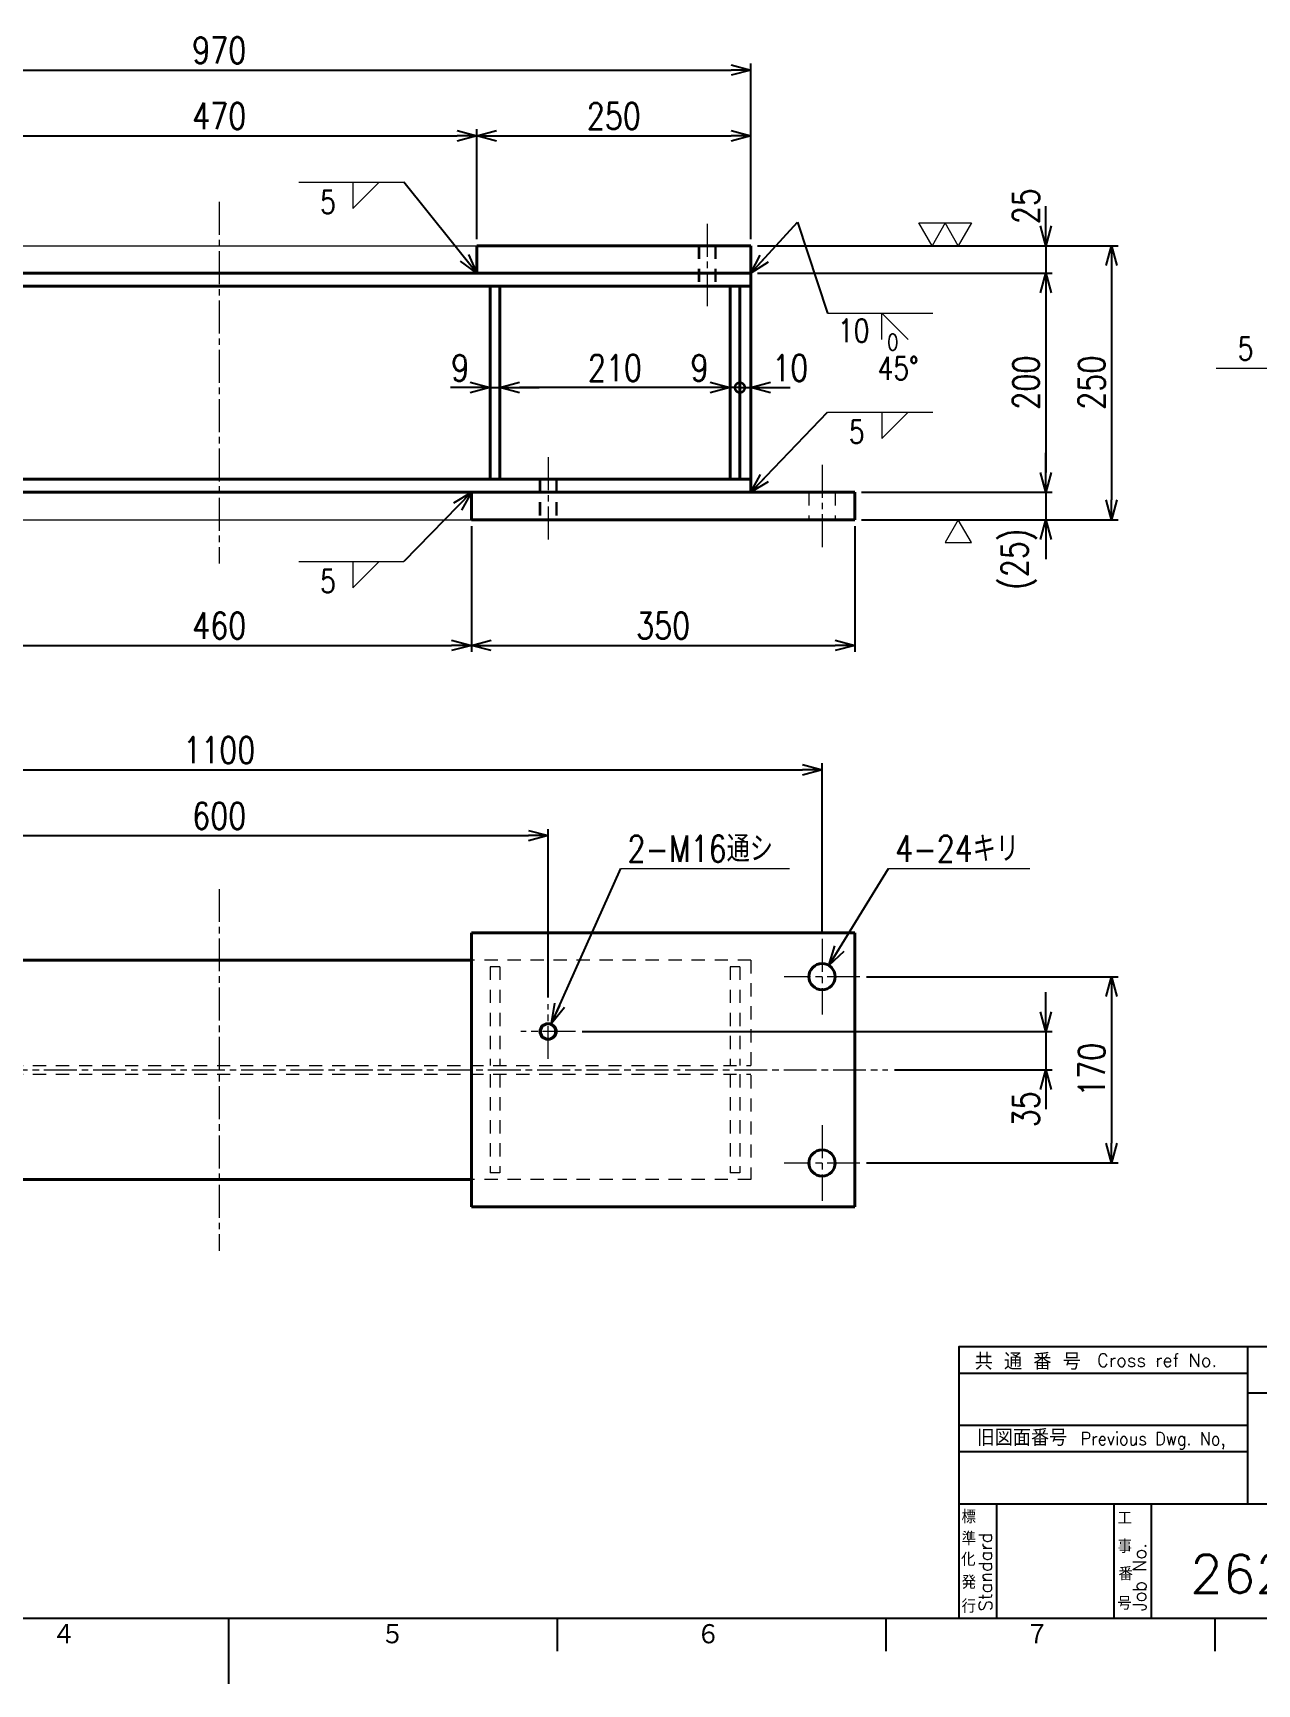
# Model space of a CAD drawing. Header units: millimetres. Extents: x 0 to 3564, y 0 to 2520.
# Drawn here: x 1081 to 2198, y 30 to 1536 of the extents above; entities that cross this region are included whole.
import ezdxf
from ezdxf.enums import TextEntityAlignment as Align

# ---------------------------------------------------------------- set-up
doc = ezdxf.new("R2010")
doc.units = ezdxf.units.MM
doc.header["$LTSCALE"] = 6
doc.linetypes.add('GEN7A', pattern=[7.5, 5, -0.75, 1, -0.75])
doc.linetypes.add('HIDDEN2', pattern=[3.5, 2, -1.5])
doc.layers.get('0').update_dxf_attribs({"lineweight": 20})
doc.layers.get('DEFPOINTS').update_dxf_attribs({"color": 253})
for name, color, linetype, lineweight in [('2', 5, 'Continuous', 40), ('3A', 6, 'HIDDEN2', 20), ('4', 3, 'Continuous', 13), ('5', 3, 'Continuous', 13), ('6', 7, 'Continuous', 50), ('7A', 4, 'GEN7A', 13), ('8', 1, 'Continuous', 13)]:
    doc.layers.add(name, color=color, linetype=linetype, lineweight=lineweight)
doc.layers.add('RAHM2', color=1, linetype='Continuous')
doc.styles.add('DIMENSION', font='romans.shx', dxfattribs={"width": 0.8, "bigfont": 'extfont2.shx'})
doc.styles.get("Standard").update_dxf_attribs({"font": 'romans.shx', "width": 0.8, "bigfont": 'extfont2.shx'})
doc.dimstyles.new('GEN-ISO$0', dxfattribs={"dimscale": 6, "dimtxt": 4, "dimasz": 3, "dimexe": 1, "dimexo": 1, "dimgap": 1, "dimtad": 3, "dimrnd": 0.01, "dimdsep": 46, "dimtxsty": 'Standard', "dimblk": 'OPEN30', "dimcen": 0, "dimclrt": 7, "dimazin": 2, "dimtp": 0.1, "dimtm": 0.1, "dimtfac": 0.6, "dimtmove": 2, "dimatfit": 3, "dimldrblk": 'OPEN30', "dimfxl": 1, "dimarcsym": 0})
doc.dimstyles.new('GEN-ISO$7', dxfattribs={"dimscale": 6, "dimtxt": 4, "dimasz": 3, "dimexe": 1, "dimexo": 1, "dimgap": 1, "dimtad": 3, "dimrnd": 0.01, "dimdsep": 46, "dimtxsty": 'Standard', "dimblk": 'OPEN30', "dimcen": 0, "dimclrt": 7, "dimazin": 2, "dimtp": 0.1, "dimtm": 0.1, "dimtfac": 0.6, "dimtmove": 2, "dimatfit": 3, "dimldrblk": 'OPEN30', "dimfxl": 1, "dimarcsym": 0})

# ---------------------------------------------------------------- blocks, each defined once
blk = doc.blocks.new('1A2ブヒン')
at = {"layer": 'RAHM2', "color": 7, "linetype": 'Continuous'}
for p, q in [((364.93, 56.26), (364.93, 32.42)), ((321.05, 52.26), (364.93, 52.26)), ((364.93, 49.26), (579, 49.26)), ((321.05, 44.34), (364.93, 44.34)), ((321.05, 40.34), (364.93, 40.34)), ((321.05, 32.42), (579, 32.42)), ((326.77, 32.42), (326.77, 15)), ((344.59, 32.42), (344.59, 15)), ((350.3, 32.42), (350.3, 15))]:
    blk.add_line(p, q, dxfattribs=at)
at = {"layer": 'RAHM2', "color": 5, "linetype": 'Continuous'}
for p, q in [((25, 15), (579, 15)), ((210, 5), (210, 15)), ((260, 10), (260, 15)), ((310, 10), (310, 15)), ((360, 10), (360, 15))]:
    blk.add_line(p, q, dxfattribs=at)
blk.add_lwpolyline([(579, 56.26), (321.05, 56.26), (321.05, 15)], dxfattribs=at)
at = {"layer": 'RAHM2', "color": 7, "linetype": 'Continuous'}
for s, height, p in [('共 通 番 号', 2.5, (323.44, 52.79)), ('Cross ref No.', 2, (342.05, 53.23)), ('旧図面番号', 2.5, (323.76, 41.21)), ('標', 2, (321.44, 29.43)), ('工', 2, (345.15, 29.24)), ('準', 2, (321.47, 26.11)), ('化', 2, (321.37, 22.95)), ('事', 2, (345.17, 24.92)), ('番', 2, (345.31, 20.76)), ('発', 2, (321.46, 19.47)), ('行', 2, (321.46, 15.82)), ('号', 2, (345.11, 16.28))]:
    blk.add_text(s, height=height, dxfattribs=at).set_placement(p)
at = {"layer": 'RAHM2', "color": 7, "linetype": 'Continuous', "width": 0.9}
blk.add_text('Previous Dwg. No,', height=2, dxfattribs=at).set_placement((339.53, 41.31))
at = {"layer": 'RAHM2', "color": 7, "linetype": 'Continuous'}
for s, p in [('Standard', (326.07, 16.05)), ('Job No.', (349.5, 16.05))]:
    blk.add_text(s, height=2, rotation=90, dxfattribs=at).set_placement(p)
at = {"layer": 'RAHM2', "color": 5, "linetype": 'Continuous'}
for s, p in [('４', (183.1, 10.87)), ('５', (233.1, 10.87)), ('６', (281.11, 10.87)), ('７', (331.11, 10.87))]:
    blk.add_text(s, height=3.31, dxfattribs=at).set_placement(p)
at = {"layer": 'RAHM2', "color": 5, "linetype": 'Continuous', "width": 0.7}
for tag, p in [('HEADER3', (35, 392.01)), ('HEADER4', (54.75, 392)), ('HEADER15', (74.49, 392)), ('HEADER16', (94.43, 392))]:
    blk.add_attdef(tag, text='', height=6, dxfattribs=at).set_placement(p, align=Align.MIDDLE)
at = {"layer": 'RAHM2', "color": 7, "linetype": 'Continuous'}
blk.add_attdef('HEADER5', text='', height=2.5, dxfattribs=at).set_placement((63.69, 385.1), align=Align.BOTTOM_RIGHT)
for tag, height, width, p in [('HEADER25', 3.2, 0.63, (525.91, 86.65)), ('HEADER23', 3.33, 0.8, (550.4, 86.46)), ('HEADER24', 3.5, 0.8, (571.57, 86.49)), ('HEADER22', 3.2, 0.63, (525.91, 79.65)), ('HEADER20', 3.33, 0.8, (550.4, 79.46)), ('HEADER21', 3.5, 0.8, (571.57, 79.49)), ('HEADER19', 3.2, 0.63, (525.91, 72.65)), ('HEADER17', 3.33, 0.8, (550.4, 72.46)), ('HEADER18', 3.5, 0.8, (571.57, 72.49)), ('HEADER11', 3.2, 0.63, (525.91, 65.65)), ('HEADER9', 3.33, 0.8, (550.4, 65.46)), ('HEADER10', 3.5, 0.8, (571.57, 65.49)), ('HEADER7', 3.31, 0.8, (343.63, 48.21)), ('HEADER1', 5, 0.9, (528.12, 45.15)), ('GEN-TITLE-SCA', 4, 0.85, (430.79, 40.85)), ('HEADER14', 3.31, 0.8, (343.63, 36.29)), ('HEADER2', 6, 0.9, (527.89, 36.68))]:
    blk.add_attdef(tag, text='', height=height, dxfattribs=dict(at, width=width)).set_placement(p, align=Align.MIDDLE)
for tag, p in [('HEADER27', (401.45, 41.09)), ('HEADER26', (416.07, 41.09))]:
    blk.add_attdef(tag, text='', height=4, dxfattribs=at).set_placement(p, align=Align.MIDDLE)
at = {"layer": 'RAHM2', "color": 7, "linetype": 'Continuous', "width": 0.7}
blk.add_attdef('GEN-TITLE-DAT', text='', height=3.5, dxfattribs=at).set_placement((452.8, 39.1), align=Align.CENTER)
at = {"layer": 'RAHM2', "color": 5, "linetype": 'Continuous', "style": 'DIMENSION', "width": 1.2}
for tag, p in [('HEADER13', (382.56, 16.75)), ('HEADER12', (416.26, 16.72)), ('GEN-TITLE-DWG', (485.79, 16.74))]:
    blk.add_attdef(tag, text='', height=7.02, dxfattribs=at).set_placement(p, align=Align.BOTTOM_LEFT)
at = {"layer": 'RAHM2', "color": 5, "linetype": 'Continuous', "style": 'DIMENSION'}
blk.add_attdef('HEADER8', text='', height=7.02, dxfattribs=at).set_placement((577.6, 16.71), align=Align.BOTTOM_RIGHT)
at = {"layer": 'RAHM2', "color": 5, "linetype": 'Continuous'}
blk.add_attdef('HEADER6', text='', height=5.8, dxfattribs=at).set_placement((376.09, 17.1), align=Align.BOTTOM_RIGHT)
blk = doc.blocks.new('_Open30')
at = {"color": 0, "linetype": 'ByBlock', "lineweight": -2}
for p, q in [((-1, 0.268), (0, 0)), ((0, 0), (-1, -0.268)), ((0, 0), (-1, 0))]:
    blk.add_line(p, q, dxfattribs=at)
blk = doc.blocks.new('*D38')
at = {"layer": '5', "color": 0, "lineweight": -2, "transparency": 16777216}
for p, q in [((1742.4, 1342.4), (2071.5, 1342.4)), ((2065.5, 1324.4), (2065.5, 1110.4)), ((1837.4, 1092.4), (2071.5, 1092.4))]:
    blk.add_line(p, q, dxfattribs=at)
at = {"layer": 'DEFPOINTS', "color": 0, "transparency": 16777216}
for p in [(1736.4, 1342.4), (1831.4, 1092.4), (2065.5, 1092.4)]:
    blk.add_point(p, dxfattribs=at)
at = {"layer": '5', "color": 0, "lineweight": -2, "transparency": 16777216, "xscale": 18, "yscale": 18, "zscale": 18}
for p, rotation in [((2065.5, 1342.4), 90), ((2065.5, 1092.4), 270)]:
    blk.add_blockref('_Open30', p, dxfattribs=dict(at, rotation=rotation))
at = {"layer": '5', "color": 7, "transparency": 16777216, "insert": (2047.5, 1217.4), "char_height": 24, "attachment_point": 5, "rotation": 90}
blk.add_mtext('250', dxfattribs=at)
blk = doc.blocks.new('*D39')
at = {"layer": '5', "color": 0, "lineweight": -2, "transparency": 16777216}
for p, q in [((1742.4, 1317.4), (2011.5, 1317.4)), ((2005.5, 1299.4), (2005.5, 1135.4)), ((1837.4, 1117.4), (2011.5, 1117.4))]:
    blk.add_line(p, q, dxfattribs=at)
at = {"layer": 'DEFPOINTS', "color": 0, "transparency": 16777216}
for p in [(1736.4, 1317.4), (1831.4, 1117.4), (2005.5, 1117.4)]:
    blk.add_point(p, dxfattribs=at)
at = {"layer": '5', "color": 0, "lineweight": -2, "transparency": 16777216, "xscale": 18, "yscale": 18, "zscale": 18}
for p, rotation in [((2005.5, 1317.4), 90), ((2005.5, 1117.4), 270)]:
    blk.add_blockref('_Open30', p, dxfattribs=dict(at, rotation=rotation))
at = {"layer": '5', "color": 7, "transparency": 16777216, "insert": (1987.5, 1217.4), "char_height": 24, "attachment_point": 5, "rotation": 90}
blk.add_mtext('200', dxfattribs=at)
blk = doc.blocks.new('*D40')
at = {"layer": '5', "color": 0, "lineweight": -2, "transparency": 16777216}
for p, q in [((2005.5, 1360.4), (2005.5, 1378.4)), ((1742.4, 1342.4), (2011.5, 1342.4)), ((2005.5, 1342.4), (2005.5, 1317.4)), ((1742.4, 1317.4), (2011.5, 1317.4)), ((2005.5, 1299.4), (2005.5, 1281.4))]:
    blk.add_line(p, q, dxfattribs=at)
at = {"layer": 'DEFPOINTS', "color": 0, "transparency": 16777216}
for p in [(1736.4, 1342.4), (1736.4, 1317.4), (2005.5, 1317.4)]:
    blk.add_point(p, dxfattribs=at)
at = {"layer": '5', "color": 0, "lineweight": -2, "transparency": 16777216, "xscale": 18, "yscale": 18, "zscale": 18}
for p, rotation in [((2005.5, 1342.4), 270), ((2005.5, 1317.4), 90)]:
    blk.add_blockref('_Open30', p, dxfattribs=dict(at, rotation=rotation))
at = {"layer": '5', "color": 7, "transparency": 16777216, "insert": (1987.5, 1378.4), "char_height": 24, "attachment_point": 5, "rotation": 90}
blk.add_mtext('25', dxfattribs=at)
blk = doc.blocks.new('*D41')
at = {"layer": '5', "color": 0, "lineweight": -2, "transparency": 16777216}
for p, q in [((2005.5, 1135.4), (2005.5, 1153.4)), ((1837.4, 1117.4), (2011.5, 1117.4)), ((2005.5, 1117.4), (2005.5, 1092.4)), ((1837.4, 1092.4), (2011.5, 1092.4)), ((2005.5, 1074.4), (2005.5, 1056.4))]:
    blk.add_line(p, q, dxfattribs=at)
at = {"layer": 'DEFPOINTS', "color": 0, "transparency": 16777216}
for p in [(1831.4, 1117.4), (1831.4, 1092.4), (2005.5, 1092.4)]:
    blk.add_point(p, dxfattribs=at)
at = {"layer": '5', "color": 0, "lineweight": -2, "transparency": 16777216, "xscale": 18, "yscale": 18, "zscale": 18}
for p, rotation in [((2005.5, 1117.4), 270), ((2005.5, 1092.4), 90)]:
    blk.add_blockref('_Open30', p, dxfattribs=dict(at, rotation=rotation))
at = {"layer": '5', "color": 7, "transparency": 16777216, "insert": (1981.2, 1056.4), "char_height": 24, "attachment_point": 5, "rotation": 90}
blk.add_mtext('(25)', dxfattribs=at)
blk = doc.blocks.new('*D42')
at = {"layer": '5', "color": 0, "lineweight": -2, "transparency": 16777216}
for p, q in [((766.4, 1348.4), (766.4, 1508.7)), ((1736.4, 1348.4), (1736.4, 1508.7)), ((784.4, 1502.7), (1718.4, 1502.7))]:
    blk.add_line(p, q, dxfattribs=at)
at = {"layer": 'DEFPOINTS', "color": 0, "transparency": 16777216}
for p in [(1736.4, 1502.7), (766.4, 1342.4), (1736.4, 1342.4)]:
    blk.add_point(p, dxfattribs=at)
at = {"layer": '5', "color": 0, "lineweight": -2, "transparency": 16777216, "xscale": 18, "yscale": 18, "zscale": 18, "rotation": 180}
blk.add_blockref('_Open30', (766.4, 1502.7), dxfattribs=at)
at = {"layer": '5', "color": 0, "lineweight": -2, "transparency": 16777216, "xscale": 18, "yscale": 18, "zscale": 18}
blk.add_blockref('_Open30', (1736.4, 1502.7), dxfattribs=at)
at = {"layer": '5', "color": 7, "transparency": 16777216, "insert": (1251.4, 1520.7), "char_height": 24, "attachment_point": 5}
blk.add_mtext('970', dxfattribs=at)
blk = doc.blocks.new('*D18')
at = {"layer": '5', "color": 0, "lineweight": -2, "transparency": 16777216}
for p, q in [((701.4, 715.9), (701.4, 870.1)), ((719.4, 864.1), (1783.4, 864.1)), ((1801.4, 715.9), (1801.4, 870.1))]:
    blk.add_line(p, q, dxfattribs=at)
at = {"layer": 'DEFPOINTS', "color": 0, "transparency": 16777216}
for p in [(1801.4, 864.1), (701.4, 709.9), (1801.4, 709.9)]:
    blk.add_point(p, dxfattribs=at)
at = {"layer": '5', "color": 0, "lineweight": -2, "transparency": 16777216, "xscale": 18, "yscale": 18, "zscale": 18, "rotation": 180}
blk.add_blockref('_Open30', (701.4, 864.1), dxfattribs=at)
at = {"layer": '5', "color": 0, "lineweight": -2, "transparency": 16777216, "xscale": 18, "yscale": 18, "zscale": 18}
blk.add_blockref('_Open30', (1801.4, 864.1), dxfattribs=at)
at = {"layer": '5', "color": 7, "transparency": 16777216, "insert": (1251.4, 882.1), "char_height": 24, "attachment_point": 5}
blk.add_mtext('1100', dxfattribs=at)
blk = doc.blocks.new('*D19')
at = {"layer": '5', "color": 0, "lineweight": -2, "transparency": 16777216}
for p, q in [((1841.9, 675.4), (2071.5, 675.4)), ((2065.5, 657.4), (2065.5, 523.4)), ((1841.9, 505.4), (2071.5, 505.4))]:
    blk.add_line(p, q, dxfattribs=at)
at = {"layer": 'DEFPOINTS', "color": 0, "transparency": 16777216}
for p in [(1835.9, 675.4), (1835.9, 505.4), (2065.5, 505.4)]:
    blk.add_point(p, dxfattribs=at)
at = {"layer": '5', "color": 0, "lineweight": -2, "transparency": 16777216, "xscale": 18, "yscale": 18, "zscale": 18}
for p, rotation in [((2065.5, 675.4), 90), ((2065.5, 505.4), 270)]:
    blk.add_blockref('_Open30', p, dxfattribs=dict(at, rotation=rotation))
at = {"layer": '5', "color": 7, "transparency": 16777216, "insert": (2047.5, 590.4), "char_height": 24, "attachment_point": 5, "rotation": 90}
blk.add_mtext('170', dxfattribs=at)
blk = doc.blocks.new('*D20')
at = {"layer": '5', "color": 0, "lineweight": -2, "transparency": 16777216}
for p, q in [((951.4, 586.4), (951.4, 810.1)), ((969.4, 804.1), (1533.4, 804.1)), ((1551.4, 656.4), (1551.4, 810.1))]:
    blk.add_line(p, q, dxfattribs=at)
at = {"layer": 'DEFPOINTS', "color": 0, "transparency": 16777216}
for p in [(1551.4, 804.1), (1551.4, 650.4), (951.4, 580.4)]:
    blk.add_point(p, dxfattribs=at)
at = {"layer": '5', "color": 0, "lineweight": -2, "transparency": 16777216, "xscale": 18, "yscale": 18, "zscale": 18, "rotation": 180}
blk.add_blockref('_Open30', (951.4, 804.1), dxfattribs=at)
at = {"layer": '5', "color": 0, "lineweight": -2, "transparency": 16777216, "xscale": 18, "yscale": 18, "zscale": 18}
blk.add_blockref('_Open30', (1551.4, 804.1), dxfattribs=at)
at = {"layer": '5', "color": 7, "transparency": 16777216, "insert": (1251.4, 822.1), "char_height": 24, "attachment_point": 5}
blk.add_mtext('600', dxfattribs=at)
blk = doc.blocks.new('*D21')
at = {"layer": '5', "color": 0, "lineweight": -2, "transparency": 16777216}
for p, q in [((2005.5, 643.4), (2005.5, 661.4)), ((1582.4, 625.4), (2011.5, 625.4)), ((2005.5, 625.4), (2005.5, 590.4)), ((1867.4, 590.4), (2011.5, 590.4)), ((2005.5, 572.4), (2005.5, 554.4))]:
    blk.add_line(p, q, dxfattribs=at)
at = {"layer": 'DEFPOINTS', "color": 0, "transparency": 16777216}
for p in [(1576.4, 625.4), (1861.4, 590.4), (2005.5, 590.4)]:
    blk.add_point(p, dxfattribs=at)
at = {"layer": '5', "color": 0, "lineweight": -2, "transparency": 16777216, "xscale": 18, "yscale": 18, "zscale": 18}
for p, rotation in [((2005.5, 625.4), 270), ((2005.5, 590.4), 90)]:
    blk.add_blockref('_Open30', p, dxfattribs=dict(at, rotation=rotation))
at = {"layer": '5', "color": 7, "transparency": 16777216, "insert": (1987.5, 554.4), "char_height": 24, "attachment_point": 5, "rotation": 90}
blk.add_mtext('35', dxfattribs=at)
blk = doc.blocks.new('100S')
for p, q in [((-2, 3.464096), (2, 3.464096)), ((0, 0), (-2, 3.464096)), ((2, 3.464096), (0, 0))]:
    blk.add_line(p, q)
blk = doc.blocks.new('*D24')
at = {"layer": '5', "color": 0, "lineweight": -2, "transparency": 16777216}
for p, q in [((1021.4, 1086.4), (1021.4, 971.7)), ((1481.4, 1086.4), (1481.4, 971.7)), ((1039.4, 977.7), (1463.4, 977.7))]:
    blk.add_line(p, q, dxfattribs=at)
at = {"layer": 'DEFPOINTS', "color": 0, "transparency": 16777216}
for p in [(1021.4, 1092.4), (1481.4, 1092.4), (1481.4, 977.7)]:
    blk.add_point(p, dxfattribs=at)
at = {"layer": '5', "color": 0, "lineweight": -2, "transparency": 16777216, "xscale": 18, "yscale": 18, "zscale": 18, "rotation": 180}
blk.add_blockref('_Open30', (1021.4, 977.7), dxfattribs=at)
at = {"layer": '5', "color": 0, "lineweight": -2, "transparency": 16777216, "xscale": 18, "yscale": 18, "zscale": 18}
blk.add_blockref('_Open30', (1481.4, 977.7), dxfattribs=at)
at = {"layer": '5', "color": 7, "transparency": 16777216, "insert": (1251.4, 995.7), "char_height": 24, "attachment_point": 5}
blk.add_mtext('460', dxfattribs=at)
blk = doc.blocks.new('*D25')
at = {"layer": '5', "color": 0, "lineweight": -2, "transparency": 16777216}
for p, q in [((1481.4, 1086.4), (1481.4, 971.7)), ((1831.4, 1086.4), (1831.4, 971.7)), ((1499.4, 977.7), (1813.4, 977.7))]:
    blk.add_line(p, q, dxfattribs=at)
at = {"layer": 'DEFPOINTS', "color": 0, "transparency": 16777216}
for p in [(1481.4, 1092.4), (1831.4, 1092.4), (1831.4, 977.7)]:
    blk.add_point(p, dxfattribs=at)
at = {"layer": '5', "color": 0, "lineweight": -2, "transparency": 16777216, "xscale": 18, "yscale": 18, "zscale": 18, "rotation": 180}
blk.add_blockref('_Open30', (1481.4, 977.7), dxfattribs=at)
at = {"layer": '5', "color": 0, "lineweight": -2, "transparency": 16777216, "xscale": 18, "yscale": 18, "zscale": 18}
blk.add_blockref('_Open30', (1831.4, 977.7), dxfattribs=at)
at = {"layer": '5', "color": 7, "transparency": 16777216, "insert": (1656.4, 995.7), "char_height": 24, "attachment_point": 5}
blk.add_mtext('350', dxfattribs=at)
blk = doc.blocks.new('*D28')
at = {"layer": '5', "color": 0, "lineweight": -2, "transparency": 16777216}
for p, q in [((1016.4, 1348.4), (1016.4, 1448.7)), ((1486.4, 1348.4), (1486.4, 1448.7)), ((1034.4, 1442.7), (1468.4, 1442.7))]:
    blk.add_line(p, q, dxfattribs=at)
at = {"layer": 'DEFPOINTS', "color": 0, "transparency": 16777216}
for p in [(1486.4, 1442.7), (1016.4, 1342.4), (1486.4, 1342.4)]:
    blk.add_point(p, dxfattribs=at)
at = {"layer": '5', "color": 0, "lineweight": -2, "transparency": 16777216, "xscale": 18, "yscale": 18, "zscale": 18, "rotation": 180}
blk.add_blockref('_Open30', (1016.4, 1442.7), dxfattribs=at)
at = {"layer": '5', "color": 0, "lineweight": -2, "transparency": 16777216, "xscale": 18, "yscale": 18, "zscale": 18}
blk.add_blockref('_Open30', (1486.4, 1442.7), dxfattribs=at)
at = {"layer": '5', "color": 7, "transparency": 16777216, "insert": (1251.4, 1460.7), "char_height": 24, "attachment_point": 5}
blk.add_mtext('470', dxfattribs=at)
blk = doc.blocks.new('*D29')
at = {"layer": '5', "color": 0, "lineweight": -2, "transparency": 16777216}
for p, q in [((1486.4, 1348.4), (1486.4, 1448.7)), ((1736.4, 1348.4), (1736.4, 1448.7)), ((1504.4, 1442.7), (1718.4, 1442.7))]:
    blk.add_line(p, q, dxfattribs=at)
at = {"layer": 'DEFPOINTS', "color": 0, "transparency": 16777216}
for p in [(1736.4, 1442.7), (1486.4, 1342.4), (1736.4, 1342.4)]:
    blk.add_point(p, dxfattribs=at)
at = {"layer": '5', "color": 0, "lineweight": -2, "transparency": 16777216, "xscale": 18, "yscale": 18, "zscale": 18, "rotation": 180}
blk.add_blockref('_Open30', (1486.4, 1442.7), dxfattribs=at)
at = {"layer": '5', "color": 0, "lineweight": -2, "transparency": 16777216, "xscale": 18, "yscale": 18, "zscale": 18}
blk.add_blockref('_Open30', (1736.4, 1442.7), dxfattribs=at)
at = {"layer": '5', "color": 7, "transparency": 16777216, "insert": (1611.4, 1460.7), "char_height": 24, "attachment_point": 5}
blk.add_mtext('250', dxfattribs=at)
blk = doc.blocks.new('_DotSmall')
at = {"color": 0, "linetype": 'ByBlock', "const_width": 0.5}
blk.add_lwpolyline([(-0.0625, 0, 1), (0.0625, 0, 1)], format="xyb", close=True, dxfattribs=at)
blk = doc.blocks.new('*D35')
at = {"layer": '5', "color": 0, "lineweight": -2, "transparency": 16777216}
for p, q in [((1726.4, 1212.9), (1708.4, 1212.9)), ((1726.4, 1212.9), (1736.4, 1212.9)), ((1754.4, 1212.9), (1772.4, 1212.9))]:
    blk.add_line(p, q, dxfattribs=at)
at = {"layer": 'DEFPOINTS', "color": 0, "transparency": 16777216}
for p in [(1736.4, 1212.9), (1726.4, 1129.4), (1736.4, 1117.4)]:
    blk.add_point(p, dxfattribs=at)
at = {"layer": '5', "color": 0, "lineweight": -2, "transparency": 16777216, "xscale": 18, "yscale": 18, "zscale": 18}
blk.add_blockref('_DotSmall', (1726.4, 1212.9), dxfattribs=at)
at = {"layer": '5', "color": 0, "lineweight": -2, "transparency": 16777216, "xscale": 18, "yscale": 18, "zscale": 18, "rotation": 180}
blk.add_blockref('_Open30', (1736.4, 1212.9), dxfattribs=at)
at = {"layer": '5', "color": 7, "transparency": 16777216, "insert": (1772.4, 1230.9), "char_height": 24, "attachment_point": 5}
blk.add_mtext('10', dxfattribs=at)
blk = doc.blocks.new('*D36')
at = {"layer": '5', "color": 0, "lineweight": -2, "transparency": 16777216}
for p, q in [((1699.4, 1212.9), (1681.4, 1212.9)), ((1726.4, 1212.9), (1717.4, 1212.9)), ((1726.4, 1212.9), (1744.4, 1212.9))]:
    blk.add_line(p, q, dxfattribs=at)
at = {"layer": 'DEFPOINTS', "color": 0, "transparency": 16777216}
for p in [(1717.4, 1212.9), (1717.4, 1129.4), (1726.4, 1129.4)]:
    blk.add_point(p, dxfattribs=at)
at = {"layer": '5', "color": 0, "lineweight": -2, "transparency": 16777216, "xscale": 18, "yscale": 18, "zscale": 18}
blk.add_blockref('_Open30', (1717.4, 1212.9), dxfattribs=at)
at = {"layer": '5', "color": 0, "lineweight": -2, "transparency": 16777216, "xscale": 18, "yscale": 18, "zscale": 18, "rotation": 180}
blk.add_blockref('_DotSmall', (1726.4, 1212.9), dxfattribs=at)
at = {"layer": '5', "color": 7, "transparency": 16777216, "insert": (1689.6, 1230.9), "char_height": 24, "attachment_point": 5}
blk.add_mtext('9', dxfattribs=at)
blk = doc.blocks.new('*D37')
at = {"layer": '5', "color": 0, "lineweight": -2, "transparency": 16777216}
blk.add_line((1699.4, 1212.9), (1525.4, 1212.9), dxfattribs=at)
at = {"layer": 'DEFPOINTS', "color": 0, "transparency": 16777216}
for p in [(1507.4, 1212.9), (1507.4, 1129.4), (1717.4, 1129.4)]:
    blk.add_point(p, dxfattribs=at)
at = {"layer": '5', "color": 0, "lineweight": -2, "transparency": 16777216, "xscale": 18, "yscale": 18, "zscale": 18, "rotation": 180}
blk.add_blockref('_Open30', (1507.4, 1212.9), dxfattribs=at)
at = {"layer": '5', "color": 0, "lineweight": -2, "transparency": 16777216, "xscale": 18, "yscale": 18, "zscale": 18}
blk.add_blockref('_Open30', (1717.4, 1212.9), dxfattribs=at)
at = {"layer": '5', "color": 7, "transparency": 16777216, "insert": (1612.4, 1230.9), "char_height": 24, "attachment_point": 5}
blk.add_mtext('210', dxfattribs=at)
blk = doc.blocks.new('*D12')
at = {"layer": '5', "color": 0, "lineweight": -2, "transparency": 16777216}
for p, q in [((1480.4, 1212.9), (1462.4, 1212.9)), ((1498.4, 1212.9), (1507.4, 1212.9)), ((1525.4, 1212.9), (1543.4, 1212.9))]:
    blk.add_line(p, q, dxfattribs=at)
at = {"layer": 'DEFPOINTS', "color": 0, "transparency": 16777216}
for p in [(1507.4, 1212.9), (1498.4, 1129.4), (1507.4, 1129.4)]:
    blk.add_point(p, dxfattribs=at)
at = {"layer": '5', "color": 0, "lineweight": -2, "transparency": 16777216, "xscale": 18, "yscale": 18, "zscale": 18}
blk.add_blockref('_Open30', (1498.4, 1212.9), dxfattribs=at)
at = {"layer": '5', "color": 0, "lineweight": -2, "transparency": 16777216, "xscale": 18, "yscale": 18, "zscale": 18, "rotation": 180}
blk.add_blockref('_Open30', (1507.4, 1212.9), dxfattribs=at)
at = {"layer": '5', "color": 7, "transparency": 16777216, "insert": (1471.2, 1230.9), "char_height": 24, "attachment_point": 5}
blk.add_mtext('9', dxfattribs=at)

msp = doc.modelspace()

# ---------------------------------------------------------------- linework, layer by layer
at = {"layer": '2'}
for p, q in [((1486.425, 1342.353), (1736.425, 1342.353)), ((1486.425, 1342.353), (1486.425, 1317.353)), ((1736.425, 1342.353), (1736.425, 1317.353)), ((766.425, 1317.353), (1736.425, 1317.353)), ((1736.425, 1317.353), (1736.425, 1117.353)), ((766.425, 1305.353), (1736.425, 1305.353)), ((1498.425, 1305.353), (1498.425, 1129.353)), ((1507.425, 1305.353), (1507.425, 1129.353)), ((1717.425, 1305.353), (1717.425, 1129.353)), ((1726.425, 1305.353), (1726.425, 1129.353)), ((671.425, 1117.353), (1831.425, 1117.353)), ((766.425, 1129.353), (1736.425, 1129.353)), ((1481.425, 1117.353), (1481.425, 1092.353)), ((1831.425, 1117.353), (1831.425, 1092.353)), ((1481.425, 1092.353), (1831.425, 1092.353)), ((1831.425, 715.375), (1481.425, 715.375)), ((1481.425, 715.375), (1481.425, 465.375)), ((1831.425, 715.375), (1831.425, 465.375)), ((1021.425, 690.375), (1481.425, 690.375)), ((1021.425, 490.375), (1481.425, 490.375)), ((1831.425, 465.375), (1481.425, 465.375))]:
    msp.add_line(p, q, dxfattribs=at)
for centre, radius in [((1801.425, 675.375), 12), ((1551.425, 625.375), 7), ((1801.425, 505.375), 12)]:
    msp.add_circle(centre, radius, dxfattribs=at)
at = {"layer": '3A'}
for p, q in [((1688.425, 1342.353), (1688.425, 1305.353)), ((1689.425, 1342.353), (1689.425, 1305.353)), ((1703.425, 1342.353), (1703.425, 1305.353)), ((1704.425, 1342.353), (1704.425, 1305.353)), ((1543.425, 1129.353), (1543.425, 1092.353)), ((1544.425, 1129.353), (1544.425, 1092.353)), ((1558.425, 1129.353), (1558.425, 1092.353)), ((1559.425, 1129.353), (1559.425, 1092.353)), ((1789.425, 1117.353), (1789.425, 1092.353)), ((1813.425, 1117.353), (1813.425, 1092.353)), ((1736.425, 690.375), (1481.425, 690.375)), ((1507.425, 684.375), (1498.425, 684.375)), ((1498.425, 684.375), (1498.425, 594.375)), ((1507.425, 684.375), (1507.425, 594.375)), ((1726.425, 684.375), (1717.425, 684.375)), ((1717.425, 684.375), (1717.425, 594.375)), ((1726.425, 684.375), (1726.425, 594.375)), ((1736.425, 690.375), (1736.425, 490.375)), ((766.425, 594.375), (1736.425, 594.375)), ((766.425, 586.375), (1736.425, 586.375)), ((1498.425, 586.375), (1498.425, 496.375)), ((1507.425, 586.375), (1507.425, 496.375)), ((1717.425, 586.375), (1717.425, 496.375)), ((1726.425, 586.375), (1726.425, 496.375)), ((1736.425, 490.375), (1481.425, 490.375)), ((1507.425, 496.375), (1498.425, 496.375)), ((1726.425, 496.375), (1717.425, 496.375))]:
    msp.add_line(p, q, dxfattribs=at)
at = {"layer": '4'}
for p, q in [((1323.866, 1400.309), (1419.866, 1400.309)), ((1016.425, 1342.353), (1486.425, 1342.353)), ((1806.4, 1280.947), (1902.4, 1280.947)), ((2161.087, 1230.574), (2257.087, 1230.574)), ((1806.4, 1190.591), (1902.4, 1190.591)), ((1021.425, 1092.353), (1481.425, 1092.353)), ((1323.866, 1054.293), (1419.866, 1054.293))]:
    msp.add_line(p, q, dxfattribs=at)
msp.add_circle((1551.425, 625.375), 8, dxfattribs=at)
at = {"layer": '5'}
for p, q in [((1617.83, 774.067), (1771.58, 774.067)), ((1862.111, 774.067), (1990.904, 774.067))]:
    msp.add_line(p, q, dxfattribs=at)
at = {"layer": '7A'}
for p, q in [((1251.425, 1382.353), (1251.425, 1052.353)), ((1696.425, 1362.353), (1696.425, 1285.353)), ((1551.425, 1149.353), (1551.425, 1072.353)), ((1801.425, 1142.353), (1801.425, 1067.353)), ((1251.425, 755.375), (1251.425, 425.375)), ((1801.425, 709.875), (1801.425, 640.875)), ((1835.925, 675.375), (1766.925, 675.375)), ((1551.425, 600.375), (1551.425, 650.375)), ((1576.425, 625.375), (1526.425, 625.375)), ((641.425, 590.375), (1861.425, 590.375)), ((1801.425, 539.875), (1801.425, 470.875)), ((1835.925, 505.375), (1766.925, 505.375))]:
    msp.add_line(p, q, dxfattribs=at)
at = {"layer": '8'}
for p, q in [((1397.366, 1400.309), (1373.366, 1376.309)), ((1373.366, 1400.309), (1397.366, 1400.309)), ((1373.366, 1400.309), (1373.366, 1376.309)), ((1879.9, 1256.947), (1855.9, 1280.947)), ((1855.9, 1256.947), (1855.9, 1280.947)), ((1879.9, 1190.591), (1855.9, 1166.591)), ((1855.9, 1190.591), (1879.9, 1190.591)), ((1855.9, 1190.591), (1855.9, 1166.591)), ((1397.366, 1054.293), (1373.366, 1030.293)), ((1373.366, 1054.293), (1397.366, 1054.293)), ((1373.366, 1054.293), (1373.366, 1030.293))]:
    msp.add_line(p, q, dxfattribs=at)

# ---------------------------------------------------------------- block references
at = {"layer": '2'}
ref = msp.add_blockref('1A2ブヒン', (0, 0), dxfattribs=dict(at, xscale=6, yscale=6, zscale=6))
ref.add_attrib('HEADER6', '2626', dxfattribs={"layer": 'RAHM2', "color": 5, "linetype": 'Continuous', "height": 34.8}).set_placement((2256.53, 102.599), align=Align.BOTTOM_RIGHT)
at = {"layer": '8', "xscale": 6, "yscale": 6, "zscale": 6}
for p in [(1901.719, 1342.353), (1925.719, 1342.353)]:
    msp.add_blockref('100S', p, dxfattribs=at)
at = {"layer": '8', "xscale": -6, "yscale": 6, "zscale": 6, "rotation": 180}
msp.add_blockref('100S', (1925.719, 1092.353), dxfattribs=at)

# ---------------------------------------------------------------- texts
at = {"layer": '6', "width": 0.8}
for s, height, p in [('5', 21, (1343.366, 1371.809)), ('0', 15, (1860.733, 1246.853)), ('5', 21, (2180.587, 1238.074)), ('45%%d', 21, (1852.025, 1220.125)), ('5', 21, (1825.9, 1162.091)), ('5', 21, (1343.366, 1025.793)), ('2-M16通シ', 24, (1623.83, 780.067)), ('4-24キリ', 24, (1868.111, 780.067))]:
    msp.add_text(s, height=height, dxfattribs=at).set_placement(p)
msp.add_text('10', height=21, dxfattribs=at).set_placement((1844.66, 1254.377), align=Align.RIGHT)

# ---------------------------------------------------------------- dimensions: what is measured, and where the dimension line sits
at = {"layer": '5'}
for base, p1, p2, override, picture, middle in [((1736.425, 1502.704), (766.425, 1342.353), (1736.425, 1342.353), {"dimscale": 6, "dimtm": 0.1, "dimtmove": 1}, '*D42', (1251.425, 1520.704)), ((1486.425, 1442.704), (1016.425, 1342.353), (1486.425, 1342.353), {"dimscale": 6, "dimtm": 0.1, "dimtmove": 1}, '*D28', (1251.425, 1460.704)), ((1736.425, 1442.704), (1486.425, 1342.353), (1736.425, 1342.353), {"dimscale": 6, "dimtm": 0.1, "dimtmove": 1}, '*D29', (1611.425, 1460.704)), ((1507.425, 1212.903), (1717.425, 1129.353), (1507.425, 1129.353), {"dimscale": 6, "dimse1": 1, "dimse2": 1, "dimtm": 0.1, "dimtmove": 1}, '*D37', (1612.425, 1230.903)), ((1481.425, 977.746), (1021.425, 1092.353), (1481.425, 1092.353), {"dimscale": 6, "dimtm": 0.1, "dimtmove": 1}, '*D24', (1251.425, 995.746)), ((1831.425, 977.746), (1481.425, 1092.353), (1831.425, 1092.353), {"dimscale": 6, "dimtm": 0.1, "dimtmove": 1}, '*D25', (1656.425, 995.746)), ((1801.425, 864.067), (701.425, 709.875), (1801.425, 709.875), {"dimscale": 6, "dimtm": 0.1, "dimtmove": 1}, '*D18', (1251.425, 882.067)), ((1551.425, 804.067), (951.425, 580.375), (1551.425, 650.375), {"dimscale": 6, "dimtm": 0.1, "dimtmove": 1}, '*D20', (1251.425, 822.067))]:
    dim = msp.add_linear_dim(base=base, p1=p1, p2=p2, dimstyle='GEN-ISO$0', override=override, dxfattribs=at)
    dim.commit()
    dim.dimension.update_dxf_attribs({"geometry": picture, "text_midpoint": middle})
for base, p1, p2, angle, override, picture, middle in [((2005.458, 1317.353), (1736.425, 1342.353), (1736.425, 1317.353), 90, {"dimscale": 6, "dimtm": 0.1, "dimtmove": 1}, '*D40', (2005.458, 1378.353)), ((1507.425, 1212.903), (1498.425, 1129.353), (1507.425, 1129.353), 180, {"dimscale": 6, "dimse1": 1, "dimse2": 1, "dimtm": 0.1, "dimtmove": 1}, '*D12', (1471.195, 1212.903)), ((2005.458, 590.375), (1576.425, 625.375), (1861.425, 590.375), 90, {"dimscale": 6, "dimtm": 0.1, "dimtmove": 1}, '*D21', (2005.458, 554.375))]:
    dim = msp.add_linear_dim(base=base, p1=p1, p2=p2, angle=angle, dimstyle='GEN-ISO$0', override=override, dxfattribs=at)
    dim.commit()
    dim.dimension.update_dxf_attribs({"geometry": picture, "text_midpoint": middle, "dimtype": 160})
for base, p1, p2, picture, middle in [((2065.458, 1092.353), (1736.425, 1342.353), (1831.425, 1092.353), '*D38', (2047.458, 1217.353)), ((2005.458, 1117.353), (1736.425, 1317.353), (1831.425, 1117.353), '*D39', (1987.458, 1217.353)), ((2065.458, 505.375), (1835.925, 675.375), (1835.925, 505.375), '*D19', (2047.458, 590.375))]:
    dim = msp.add_linear_dim(base=base, p1=p1, p2=p2, angle=90, dimstyle='GEN-ISO$0', override={"dimscale": 6, "dimtm": 0.1, "dimtmove": 1}, dxfattribs=at)
    dim.commit()
    dim.dimension.update_dxf_attribs({"geometry": picture, "text_midpoint": middle})
for base, p2, picture, middle in [((1717.425, 1212.903), (1717.425, 1129.353), '*D36', (1689.625, 1212.903)), ((1736.425, 1212.903), (1736.425, 1117.353), '*D35', (1772.425, 1212.903))]:
    dim = msp.add_linear_dim(base=base, p1=(1726.425, 1129.353), p2=p2, dimstyle='GEN-ISO$0', override={"dimscale": 6, "dimblk1": 'DotSmall', "dimblk2": 'Open30', "dimsah": 1, "dimse1": 1, "dimse2": 1, "dimtm": 0.1, "dimtmove": 1}, dxfattribs=at)
    dim.commit()
    dim.dimension.update_dxf_attribs({"geometry": picture, "text_midpoint": middle, "dimtype": 160})
dim = msp.add_linear_dim(base=(2005.458, 1092.353), p1=(1831.425, 1117.353), p2=(1831.425, 1092.353), angle=90, text='(<>)', dimstyle='GEN-ISO$0', override={"dimscale": 6, "dimtm": 0.1, "dimtmove": 1}, dxfattribs=at)
dim.commit()
dim.dimension.update_dxf_attribs({"geometry": '*D41', "text_midpoint": (2005.458, 1056.353), "dimtype": 160})

# ---------------------------------------------------------------- leaders
for points in [[(1486.425, 1317.353), (1419.866, 1400.309)], [(1736.425, 1317.353), (1778.89, 1363.832), (1806.4, 1280.947)], [(1736.425, 1117.353), (1806.4, 1190.591)], [(1481.425, 1117.353), (1419.866, 1054.293)], [(1554.687, 632.68), (1617.83, 774.067)], [(1807.711, 685.597), (1862.111, 774.067)]]:
    msp.add_leader(points, dimstyle='GEN-ISO$7', override={"dimscale": 6, "dimgap": 1, "dimtad": 0, "dimtm": 0.1}, dxfattribs=at)

doc.saveas('drawing.dxf')
